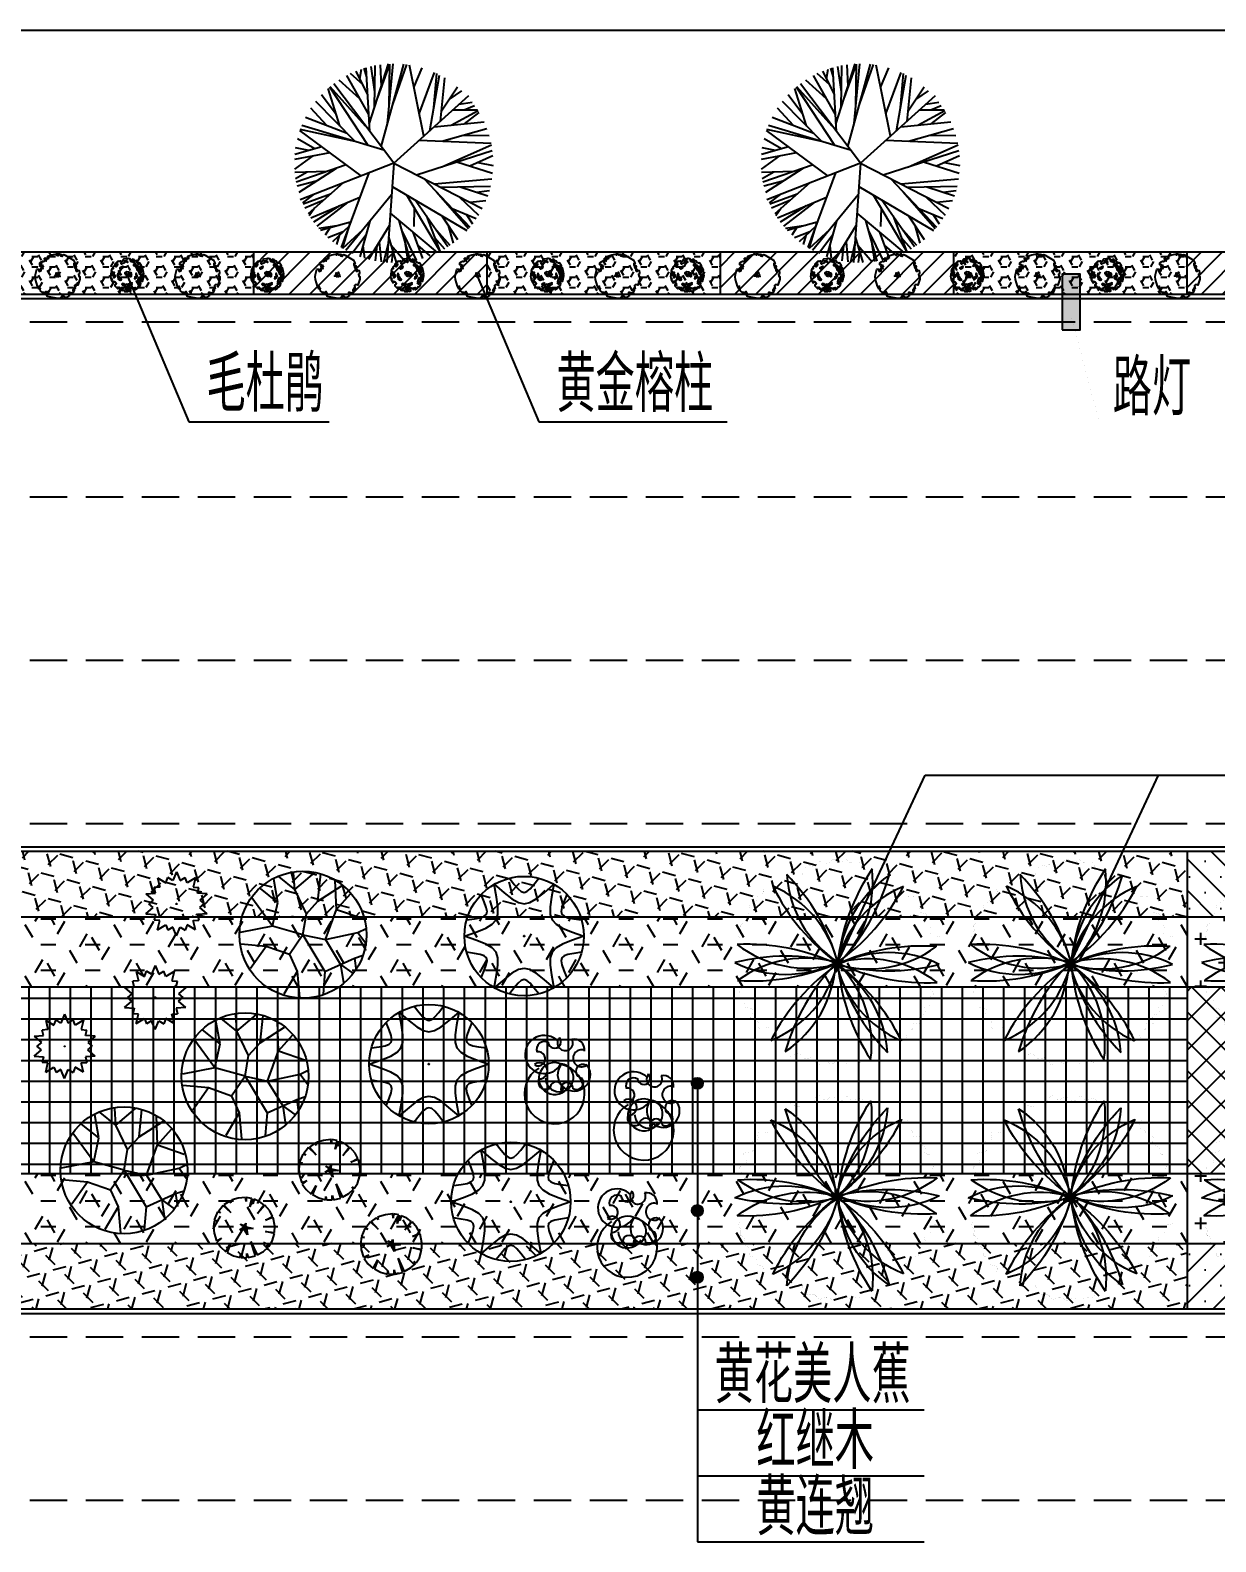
# Model space of a CAD drawing. Extents: x 941299 to 942979, y 2579300 to 2579597.
# Drawn here: x 942693.4 to 942757, y 2579382.2 to 2579463.1 of the extents above; entities that cross this region are included whole.
import ezdxf

# ---------------------------------------------------------------- set-up
doc = ezdxf.new("R2010")
doc.units = 0
doc.linetypes.add('HIDDEN', pattern=[0.375, 0.25, -0.125])
for name, color, linetype in [('A绿-1', 94, 'CONTINUOUS'), ('fz', 7, 'CONTINUOUS'), ('家具小品', 12, 'CONTINUOUS'), ('尺寸标注', 2, 'CONTINUOUS'), ('文字', 7, 'CONTINUOUS'), ('绿化工程', 3, 'CONTINUOUS'), ('路缘石', 37, 'CONTINUOUS')]:
    doc.layers.add(name, color=color, linetype=linetype)
doc.styles.get("Standard").update_dxf_attribs({"font": 'simplex1.shx', "width": 0.7, "bigfont": 'hztxt.shx'})
pattern_1 = [(142.3172852, (94.9497488, -117.595341), (-0.00091693247, -0.001187111977), [])]
pattern_2 = [(0, (0, 0), (0, 1.374815), [0.79375, -1.5875]), (120, (0, 0), (-1.1906247155, -0.6874075), [0.79375, -1.5875]), (60, (0.7937, 0), (-1.1906247155, 0.6874075), [0.79375, -1.5875])]
pattern_3 = [(0, (125, 0), (1.27, 1.27), [0.635, -1.905]), (90, (125.3175, -0.3175), (-1.27, 1.27), [0.635, -1.905])]

# ---------------------------------------------------------------- blocks, each defined once
blk = doc.blocks.new('gyhq')
at = {"layer": '绿化工程'}
for p, q in [((0.004, 0.693), (-0.075, 0.502)), ((0.004, 0.693), (0.083, 0.502)), ((-0.353, 0.361), (-0.475, 0.352)), ((-0.353, 0.361), (-0.475, 0.352)), ((-0.446, 0.233), (-0.475, 0.352)), ((-0.446, 0.233), (-0.475, 0.352)), ((-0.401, 0.561), (-0.225, 0.453)), ((-0.401, 0.561), (-0.353, 0.361)), ((-0.225, 0.453), (-0.179, 0.567)), ((-0.225, 0.453), (-0.179, 0.567)), ((-0.075, 0.502), (-0.179, 0.567)), ((-0.075, 0.502), (-0.179, 0.567)), ((0.083, 0.502), (0.187, 0.567)), ((0.083, 0.502), (0.187, 0.567)), ((0.233, 0.453), (0.187, 0.567)), ((0.233, 0.453), (0.187, 0.567)), ((0.408, 0.561), (0.233, 0.453)), ((0.408, 0.561), (0.36, 0.361)), ((0.36, 0.361), (0.483, 0.352)), ((0.36, 0.361), (0.483, 0.352)), ((0.453, 0.233), (0.483, 0.352)), ((0.453, 0.233), (0.483, 0.352)), ((-0.651, 0.217), (-0.446, 0.233)), ((-0.651, 0.217), (-0.494, 0.083)), ((-0.494, 0.083), (-0.588, 0.004)), ((-0.494, 0.083), (-0.588, 0.004)), ((-0.494, -0.075), (-0.588, 0.004)), ((-0.494, -0.075), (-0.588, 0.004)), ((0.658, 0.217), (0.453, 0.233)), ((0.658, 0.217), (0.502, 0.083)), ((0.502, 0.083), (0.596, 0.004)), ((0.502, 0.083), (0.596, 0.004)), ((0.502, -0.075), (0.596, 0.004)), ((0.502, -0.075), (0.596, 0.004)), ((-0.651, -0.209), (-0.494, -0.075)), ((-0.651, -0.209), (-0.446, -0.225)), ((-0.446, -0.225), (-0.475, -0.344)), ((-0.446, -0.225), (-0.475, -0.344)), ((0.658, -0.209), (0.453, -0.225)), ((0.453, -0.225), (0.483, -0.344)), ((0.453, -0.225), (0.483, -0.344)), ((0.658, -0.209), (0.502, -0.075)), ((-0.353, -0.352), (-0.475, -0.344)), ((-0.353, -0.352), (-0.475, -0.344)), ((-0.401, -0.553), (-0.353, -0.352)), ((-0.401, -0.553), (-0.225, -0.445)), ((-0.225, -0.445), (-0.179, -0.559)), ((-0.225, -0.445), (-0.179, -0.559)), ((-0.075, -0.494), (-0.179, -0.559)), ((-0.075, -0.494), (-0.179, -0.559)), ((0.004, -0.684), (-0.075, -0.494)), ((0.004, -0.684), (0.083, -0.494)), ((0.083, -0.494), (0.187, -0.559)), ((0.083, -0.494), (0.187, -0.559)), ((0.233, -0.445), (0.187, -0.559)), ((0.233, -0.445), (0.187, -0.559)), ((0.408, -0.553), (0.233, -0.445)), ((0.36, -0.352), (0.483, -0.344)), ((0.36, -0.352), (0.483, -0.344)), ((0.408, -0.553), (0.36, -0.352))]:
    blk.add_line(p, q, dxfattribs=at)
blk.add_ellipse((0.004, 0.004), major_axis=(-0.00389, 0.00389), ratio=1, start_param=3.926991, end_param=10.210176, dxfattribs=at)
blk = doc.blocks.new('gfzj')
at = {"layer": '绿化工程'}
for p, q in [((-0.175, 0.967), (-0.2, 1.327)), ((-0.175, 0.967), (0.248, 1.327)), ((0.322, 0.718), (0.385, 1.302)), ((-0.536, 0.694), (-0.909, 0.992)), ((-0.536, 0.694), (-0.623, 1.191)), ((-0.175, 0.967), (-0.511, 1.24)), ((0.322, 0.718), (0.845, 1.054)), ((0.72, 0.544), (0.695, 1.166)), ((-0.648, 0.184), (-1.095, 0.793)), ((-0.648, 0.184), (-0.536, 0.694)), ((0.074, 0.445), (-0.175, 0.967)), ((0.074, 0.445), (0.322, 0.718)), ((0.72, 0.544), (1.019, 0.88)), ((0, 0), (0.074, 0.445)), ((0.484, -0.102), (0.72, 0.544)), ((0.72, 0.544), (1.292, 0.346)), ((-0.648, 0.184), (-1.344, 0.047)), ((0, 0), (-0.648, 0.184)), ((0, 0), (-0.287, -0.425)), ((0, 0), (0.472, -0.785)), ((0, 0), (0.484, -0.102)), ((0.484, -0.102), (1.18, 0.047)), ((1.18, 0.047), (1.354, 0.134)), ((1.18, 0.047), (1.342, -0.176)), ((-0.784, -0.251), (-1.331, -0.201)), ((-0.784, -0.251), (-1.12, -0.723)), ((-0.287, -0.425), (-0.784, -0.251)), ((0.484, -0.102), (0.807, -0.636)), ((-0.287, -0.425), (-0.125, -0.785)), ((0.472, -0.785), (1.106, -0.499)), ((0.807, -0.636), (0.869, -1.034)), ((0.807, -0.636), (1.068, -0.822)), ((1.106, -0.499), (1.292, -0.437)), ((1.106, -0.499), (1.143, -0.773)), ((-0.125, -0.785), (-0.411, -1.27)), ((-0.125, -0.785), (-0.076, -1.344)), ((0.472, -0.785), (0.434, -1.27))]:
    blk.add_line(p, q, dxfattribs=at)
blk.add_ellipse((0, 0), major_axis=(0.962, 0.962), ratio=1, start_param=5.497787, end_param=11.780972, dxfattribs=at)
blk.add_point((0, 0), dxfattribs=at)
blk = doc.blocks.new('大红花')
at = {"layer": 'A绿-1', "color": 0}
for p, q in [((-12, 1118), (-277, 1091)), ((10, 970), (-12, 1118)), ((15, 1118), (10, 970)), ((217, 1082), (15, 1118)), ((-1030, 594), (-1152, 298)), ((-918, 553), (-1030, 594)), ((-824, 827), (-995, 611)), ((-995, 611), (-918, 553)), ((-541, 567), (-824, 827)), ((-609, 975), (-793, 845)), ((-793, 845), (-541, 567)), ((-541, 907), (-609, 975)), ((-492, 1028), (-568, 984)), ((-568, 984), (-541, 907)), ((-277, 1091), (-492, 1028)), ((154, 773), (217, 1082)), ((253, 1064), (154, 773)), ((275, 1064), (217, 876)), ((217, 876), (253, 1064)), ((253, 885), (275, 1064)), ((302, 1055), (253, 885)), ((508, 961), (302, 1055)), ((432, 535), (661, 849)), ((692, 831), (432, 535)), ((661, 849), (508, 961)), ((872, 625), (692, 831)), ((975, 428), (872, 625)), ((-1156, 257), (-1174, 42)), ((-1174, 42), (-1156, -187)), ((-1039, 262), (-1156, 257)), ((-1152, 298), (-1039, 262)), ((-212, -64), (-83, 22)), ((-83, 53), (-188, 145)), ((-188, 145), (-58, 90)), ((-178, 136), (-175, 140)), ((-158, 119), (-149, 128)), ((-138, 101), (-123, 117)), ((-118, 84), (-96, 106)), ((-118, -27), (-4, 86)), ((-99, 66), (-70, 95)), ((-84, -32), (10, 63)), ((-83, 45), (-6, 122)), ((-83, 22), (-83, 53)), ((-61, -46), (31, 46)), ((-58, 90), (-2, 182)), ((-44, -66), (61, 39)), ((-31, 134), (-3, 162)), ((-31, -90), (91, 32)), ((-17, -114), (121, 24)), ((-2, 182), (-8, 93)), ((-8, 93), (20, 49)), ((20, 49), (270, -11)), ((113, -21), (151, 17)), ((153, -19), (181, 10)), ((193, -16), (212, 3)), ((715, 293), (975, 428)), ((993, 392), (715, 293)), ((1056, 69), (993, 392)), ((1051, -164), (1056, 69)), ((-1156, -187), (-1071, -460)), ((-1071, -460), (-882, -370)), ((-882, -370), (-1057, -505)), ((-1057, -505), (-914, -698)), ((-721, -864), (-550, -550)), ((-550, -550), (-676, -886)), ((-101, -21), (-212, -64)), ((-179, -51), (-151, -23)), ((-52, -52), (-101, -21)), ((59, -249), (-52, -52)), ((-4, -138), (39, -95)), ((10, -162), (44, -128)), ((23, -186), (48, -161)), ((81, -24), (37, -73)), ((37, -73), (59, -249)), ((37, -210), (52, -194)), ((50, -234), (56, -228)), ((270, -11), (81, -24)), ((360, -1012), (185, -487)), ((185, -487), (410, -980)), ((233, -14), (242, -5)), ((1042, -196), (719, -119)), ((719, -119), (1051, -164)), ((840, -666), (962, -482)), ((962, -482), (1042, -196)), ((-914, -698), (-721, -864)), ((-676, -886), (-452, -1007)), ((-452, -1007), (-205, -1070)), ((-205, -1070), (-187, -953)), ((-187, -953), (-165, -1074)), ((-165, -1074), (42, -1079)), ((37, -922), (82, -1070)), ((42, -1079), (37, -922)), ((82, -1070), (360, -1012)), ((410, -980), (643, -850)), ((643, -850), (818, -693)), ((818, -693), (764, -608)), ((764, -608), (840, -666))]:
    blk.add_line(p, q, dxfattribs=at)
blk = doc.blocks.new('hrq')
at = {"layer": '绿化工程', "xscale": 0.000588060007430613, "yscale": 0.0005880598910152912, "zscale": 0.0005880599999800324}
blk.add_blockref('大红花', (0.022, -0.009), dxfattribs=at)
blk = doc.blocks.new('白蝉')
at = {"layer": 'A绿-1', "color": 0}
for centre, radius, start, end in [((-572, 511), 264, 57.4158, 201.869), ((-225, 764), 215, 40.4094, 183.1577), ((-573, 334), 651, 330.7676, 43.3209), ((137, 729), 264, 26.4964, 138.654), ((441, 503), 352, 351.2573, 102.7443), ((-780, 187), 238, 99.1423, 241.5208), ((-225, -999), 1024, 76.4927, 121.5083), ((-58, -455), 477, 81.3604, 182.3438), ((438, -353), 557, 20.8766, 142.9481), ((-222, -484), 541, 330.7728, 65.266), ((694, 207), 289, 313.4405, 76.7225), ((-738, -222), 274, 126.8803, 263.2827), ((-521, -593), 260, 157.4659, 297.2923), ((527, -623), 232, 239.9086, 36.7729), ((737, -239), 237, 264.2627, 20.8766), ((-159, -821), 225, 185.5415, 320.0907), ((199, -835), 212, 218.1763, 0.3715)]:
    blk.add_arc(centre, radius, start, end, dxfattribs=at)
blk = doc.blocks.new('dhhq')
at = {"layer": '绿化工程', "xscale": 0.0006300000241026282, "yscale": 0.0006300001405179501, "zscale": 0.00063}
blk.add_blockref('白蝉', (0.003, -0.01), dxfattribs=at)
blk = doc.blocks.new('qf')
at = {"layer": '绿化工程'}
for p, q in [((-1.396, 3.706), (-2.016, 4.93)), ((-1.807, 4.518), (-1.734, 5.036)), ((-1.446, 4.606), (-1.577, 5.088)), ((-1.286, 1.7), (-1.474, 5.119)), ((-1.308, 2.095), (-0.278, 5.319)), ((-1.014, 3.828), (-1.214, 5.187)), ((-1.027, 2.974), (-0.993, 5.233)), ((-0.855, 3.513), (-0.215, 5.311)), ((-0.661, 4.12), (-0.713, 5.279)), ((-0.67, 0.885), (0.539, 5.299)), ((-0.329, 2.13), (-0.034, 5.327)), ((-0.245, 3.042), (-0.215, 5.311)), ((-0.049, 3.152), (0.694, 5.281)), ((1.605, 1.448), (0.84, 5.26)), ((1.083, 4.05), (1.515, 5.107)), ((-1.366, 0.951), (-3.425, 4.08)), ((-1.504, 1.987), (-3.401, 4.099)), ((0, 0), (-3.214, 4.248)), ((-1.813, 3.446), (-2.916, 4.457)), ((-1.336, 2.606), (-2.52, 4.693)), ((-1.642, 4.193), (-2.312, 4.799)), ((1.365, 2.645), (2.19, 4.856)), ((1.928, 1.739), (2.458, 4.725)), ((2.148, 2.977), (2.311, 4.799)), ((2.497, 2.253), (2.737, 4.57)), ((2.554, 2.799), (3.412, 4.09)), ((-2.063, 1.159), (-4.173, 3.31)), ((-3.079, 2.612), (-3.869, 3.661)), ((-2.887, 1.999), (-3.515, 4.002)), ((0, 0), (4.024, 3.63)), ((2.962, 3.414), (3.656, 3.874)), ((3.512, 3.169), (4.204, 3.271)), ((-2.492, 1.597), (-4.728, 2.454)), ((-3.58, 2.014), (-4.439, 2.944)), ((3.07, 2.042), (4.517, 2.823)), ((3.167, 2.857), (4.495, 2.858)), ((3.775, 2.858), (4.331, 3.101)), ((3.791, 2.114), (4.583, 2.715)), ((-1.736, -0.679), (-5.031, 1.75)), ((-2.063, 1.159), (-5.013, 1.8)), ((-0.53, 0.7), (-4.93, 2.017)), ((2.162, 1.951), (4.842, 2.22)), ((2.581, 1.178), (4.988, 1.868)), ((-3.852, 0.882), (-5.306, 0.472)), ((-4.548, 0.685), (-5.264, 0.817)), ((-4.221, 0.778), (-5.162, 1.314)), ((1.363, 1.229), (5.219, 1.066)), ((2.577, -0.185), (5.235, 0.983)), ((3.709, 1.501), (5.114, 1.49)), ((-3.423, 0.565), (-5.323, 0.207)), ((-4.327, 0.395), (-5.317, -0.326)), ((0, 0), (-5.009, -1.958)), ((0, 0), (-0.375, -5.324)), ((0, 0), (4.745, -2.42)), ((1.22, -0.622), (5.282, 0.688)), ((3.377, 0.073), (5.3, -0.53)), ((4.081, -0.147), (5.311, 0.409)), ((4.501, 0.043), (5.325, -0.122)), ((-3.578, -0.445), (-5.304, -0.491)), ((-4.632, -0.473), (-5.261, -0.833)), ((-2.539, -0.086), (-5.229, -1.015)), ((-3.091, -0.277), (-5.092, -1.562)), ((-1.329, -0.52), (-2.821, -4.518)), ((-4.147, -0.955), (-5.181, -1.237)), ((-2.705, -1.057), (-4.588, -2.707)), ((-0.088, -1.245), (3.922, -3.604)), ((1.621, -0.827), (4.08, -3.424)), ((2.174, -1.109), (5.261, -0.834)), ((2.291, -1.534), (4.013, -3.503)), ((2.518, -1.284), (5.183, -1.227)), ((3.565, -1.262), (5.034, -1.742)), ((4.439, -1.547), (5.124, -1.457)), ((-4.305, -1.682), (-4.885, -2.123)), ((-3.386, -1.654), (-4.851, -2.2)), ((-3.752, -1.975), (-4.754, -2.403)), ((-4.253, -2.413), (-4.524, -2.812)), ((-1.818, -1.83), (-4.439, -2.944)), ((-2.904, -2.291), (-4.292, -3.154)), ((-2.475, -2.109), (-4.126, -3.369)), ((-0.119, -1.694), (-2.561, -4.67)), ((0.686, -1.7), (2.453, -4.673)), ((1.104, -2.404), (1.078, -3.396)), ((1.142, -1.969), (2.907, -4.464)), ((3.131, -2.422), (4.425, -2.965)), ((3.514, -1.792), (4.541, -2.784)), ((4.098, -2.09), (4.939, -1.994)), ((-2.314, -3.159), (-3.918, -3.608)), ((-2.739, -4.569), (-2.314, -3.159)), ((-1.274, -3.101), (-1.809, -5.01)), ((-0.188, -2.668), (2.332, -4.789)), ((0.281, -3.063), (0.888, -5.252)), ((1.754, -2.834), (2.47, -4.719)), ((2.582, -2.816), (3.421, -4.083)), ((3.881, -2.737), (4.226, -3.243)), ((-2.922, -3.329), (-4.019, -3.496)), ((-3.388, -3.4), (-3.675, -3.856)), ((-2.706, -3.678), (-3.528, -3.99)), ((-2.403, -3.396), (-3.273, -4.203)), ((-2.922, -3.877), (-3.065, -4.356)), ((-1.661, -3.573), (-2.739, -4.569)), ((-1.486, -3.859), (-2.227, -4.839)), ((-0.236, -3.349), (-1.357, -5.151)), ((-0.277, -3.937), (0.124, -5.325)), ((0.447, -3.661), (1.21, -5.187)), ((1.028, -3.692), (1.535, -5.101)), ((2.188, -3.977), (2.715, -4.583)), ((2.283, -3.582), (3.007, -4.397)), ((2.925, -3.334), (3.176, -4.276)), ((-1.646, -4.429), (-1.567, -5.091)), ((-0.905, -4.424), (-0.992, -5.233)), ((-0.771, -4.209), (-0.67, -5.284)), ((-0.303, -4.304), (-0.539, -5.299)), ((-0.144, -4.397), (0.625, -5.29)), ((-0.045, -4.74), (-0.119, -5.325)), ((0.569, -4.1), (0.763, -5.272)), ((1.282, -4.396), (1.936, -4.963))]:
    blk.add_line(p, q, dxfattribs=at)
blk = doc.blocks.new('hjrz')
at = {"layer": '绿化工程'}
blk.add_lwpolyline([(-1.172, -0.234, -0.109796), (-1.094, 0.316), (-1.01, 0.318), (-0.969, 0.207), (-0.89, 0.237), (-0.871, 0.303), (-0.924, 0.326), (-0.924, 0.296), (-0.87, 0.24), (-0.858, 0.377), (-0.799, 0.388), (-0.767, 0.346), (-0.802, 0.358), (-0.855, 0.434), (-0.855, 0.484), (-0.77, 0.545), (-0.76, 0.446), (-0.818, 0.486), (-0.862, 0.57), (-0.927, 0.555), (-0.94, 0.606), (-0.93, 0.657), (-0.906, 0.704), (-0.787, 0.759), (-0.735, 0.742), (-0.642, 0.791), (-0.634, 0.885), (-0.685, 0.872), (-0.676, 0.796), (-0.635, 0.845), (-0.601, 0.759), (-0.631, 0.762), (-0.69, 0.904), (-0.678, 0.916), (-0.594, 0.936), (-0.581, 0.835), (-0.573, 0.853), (-0.452, 0.918), (-0.449, 0.998), (-0.509, 0.971), (-0.508, 1.017), (-0.299, 1.094), (-0.113, 1.121), (-0.062, 1.085), (-0.017, 1.1), (-0.016, 1.166), (0.035, 1.154), (0.059, 1.121), (0.06, 1.091), (0.098, 1.093), (0.159, 1.13), (0.192, 1.075), (0.18, 1.094), (0.158, 1.122), (0.227, 1.115), (0.254, 1.09), (0.179, 1.033), (0.244, 1.015), (0.282, 1.02), (0.239, 1.097), (0.207, 1.084), (0.256, 1.071), (0.312, 1.097), (0.348, 1.109), (0.421, 1.076), (0.87, 0.802), (0.953, 0.627), (0.93, 0.634), (0.881, 0.63), (0.891, 0.551), (0.919, 0.501), (0.932, 0.472), (0.984, 0.528), (0.946, 0.508), (0.954, 0.474), (0.961, 0.463), (0.984, 0.431), (1.032, 0.45), (1.012, 0.507), (0.981, 0.484), (0.962, 0.529), (0.92, 0.423), (0.952, 0.368), (1.011, 0.369), (0.989, 0.245), (1.006, 0.215), (1.068, 0.214), (1.08, 0.219), (1.07, 0.296), (1.041, 0.279), (1.038, 0.235), (1.09, 0.286), (1.108, 0.266), (1.17, 0.249), (1.191, 0.13), (1.173, 0.034), (1.14, 0.048), (1.151, -0.038), (1.175, -0.078), (1.217, -0.07), (1.217, -0.12), (1.203, -0.203), (1.097, -0.536), (1.063, -0.51), (0.99, -0.5), (0.92, -0.553), (0.92, -0.553), (0.937, -0.636), (0.953, -0.716), (0.968, -0.714), (0.965, -0.694), (0.945, -0.692), (0.885, -0.689), (0.886, -0.75), (0.893, -0.719), (0.906, -0.748), (0.905, -0.819), (0.864, -0.854), (0.852, -0.8), (0.844, -0.771), (0.904, -0.809), (0.848, -0.927), (0.702, -0.971), (0.685, -0.918), (0.596, -0.934), (0.597, -0.975), (0.55, -1.011), (0.649, -1.085), (0.488, -1.197), (0.368, -1.181), (0.351, -1.037), (0.25, -1.115), (0.259, -1.18), (0.287, -1.161), (0.28, -1.147), (0.185, -1.2), (0.186, -1.245), (0.035, -1.254), (-0.53, -1.145), (-0.583, -1.045), (-0.542, -0.974), (-0.556, -0.946), (-0.62, -0.878), (-0.634, -0.885), (-0.623, -0.934), (-0.711, -0.96), (-0.752, -0.915), (-0.753, -0.905), (-0.723, -0.906), (-0.707, -1.026), (-0.744, -0.975), (-0.774, -0.938), (-0.921, -0.82), (-0.96, -0.592), (-0.991, -0.632), (-0.971, -0.675), (-0.901, -0.706), (-0.988, -0.737), (-1.052, -0.594)], format="xyb", close=True, dxfattribs=at)
blk.add_lwpolyline([(0.016, -0.12, 0.341229), (-0.148, -0.048, 0.378084), (-0.066, 0.135, 0.605877), (0.068, 0.166, 0.18944), (0.164, -0.063, 0.643209), (0.016, -0.12, 2.233797)], format="xyb", dxfattribs=at)
for points, const_width in [([(0.003, -0.026, 1), (-0.003, 0.026, 1)], 0.0533), ([(0.003, -0.021, 1), (-0.003, 0.021, 1)], 0.0426)]:
    blk.add_lwpolyline(points, format="xyb", close=True, dxfattribs=dict(at, const_width=const_width))
blk = doc.blocks.new('mdj')
at = {"layer": '绿化工程'}
h = blk.add_hatch(dxfattribs=at)
h.set_pattern_fill('ANSI31', color=256, scale=0.012, angle=97.31729, style=0)
h.set_pattern_definition(pattern_1)
h.paths.add_polyline_path([(-0.038, 0.024), (-0.038, 0.03), (-0.061, 0.055), (-0.116, 0.067), (-0.064, 0.053)])
h = blk.add_hatch(dxfattribs=at)
h.set_pattern_fill('ANSI31', color=256, scale=0.012, angle=97.31729, style=0)
h.set_pattern_definition(pattern_1)
h.paths.add_polyline_path([(0.085, 0.037), (0.088, 0.007), (0.112, 0.02), (0.146, -0.006), (0.16, -0.075), (0.204, -0.069), (0.164, -0.071), (0.15, -0.004), (0.117, 0.029), (0.093, 0.021), (0.086, 0.042), (0.029, 0.081), (0, 0.063), (-0.016, 0.068), (-0.035, 0.062), (0.001, 0.057), (0.025, 0.07)])
h = blk.add_hatch(dxfattribs=at)
h.set_pattern_fill('ANSI31', color=256, scale=0.001429, angle=97.31729, style=0)
h.set_pattern_definition([(142.31728521, (2384.9952265, -2720.125612), (-0.002772629134, -0.0035896005024), [])])
h.paths.add_polyline_path([(-0.009, -0.026), (0.015, -0.025), (0.021, -0.026), (0.025, -0.013), (0.02, 0.021), (-0.001, 0.03), (-0.018, 0.022), (-0.031, 0.003)])
for points in [[(-0.778, 0.083), (-0.849, 0.07), (-0.871, 0.107), (-0.878, 0.06), (-0.86, -0.004), (-0.862, -0.037), (-0.891, -0.044), (-0.875, -0.165), (-0.84, -0.184), (-0.831, -0.226), (-0.865, -0.223), (-0.83, -0.312), (-0.782, -0.355), (-0.761, -0.416), (-0.728, -0.388), (-0.741, -0.337), (-0.72, -0.321), (-0.685, -0.363), (-0.643, -0.351), (-0.577, -0.448), (-0.62, -0.454), (-0.587, -0.476), (-0.643, -0.533), (-0.664, -0.523), (-0.668, -0.566), (-0.501, -0.737), (-0.49, -0.692), (-0.521, -0.653), (-0.506, -0.645), (-0.468, -0.653), (-0.433, -0.649), (-0.405, -0.682), (-0.412, -0.729), (-0.369, -0.756), (-0.351, -0.797), (-0.252, -0.818), (-0.223, -0.787), (-0.231, -0.749), (-0.269, -0.745), (-0.26, -0.688), (-0.195, -0.696), (-0.203, -0.669), (-0.156, -0.659), (-0.108, -0.689), (-0.057, -0.71), (0.018, -0.737), (0.02, -0.78), (-0.045, -0.777), (-0.091, -0.73), (-0.106, -0.801), (-0.168, -0.817), (-0.144, -0.874), (0.023, -0.868), (0.029, -0.823), (0.087, -0.832), (0.111, -0.865), (0.188, -0.843), (0.171, -0.773), (0.103, -0.774), (0.106, -0.733), (0.174, -0.729), (0.159, -0.706), (0.207, -0.68), (0.219, -0.711), (0.306, -0.7), (0.309, -0.751), (0.311, -0.771), (0.357, -0.753), (0.354, -0.729), (0.38, -0.71), (0.359, -0.677), (0.425, -0.66), (0.448, -0.778), (0.548, -0.713), (0.545, -0.653), (0.591, -0.607), (0.619, -0.643), (0.69, -0.57), (0.726, -0.445), (0.67, -0.412), (0.611, -0.424), (0.61, -0.476), (0.589, -0.467), (0.546, -0.448), (0.594, -0.35), (0.558, -0.35), (0.626, -0.129), (0.65, -0.194), (0.681, -0.186), (0.691, -0.137), (0.701, -0.187), (0.716, -0.178), (0.739, -0.042), (0.71, -0.005), (0.731, 0.054), (0.773, 0.039), (0.775, -0.005), (0.764, -0.143), (0.787, -0.168), (0.733, -0.243), (0.674, -0.311), (0.698, -0.348), (0.792, -0.299), (0.812, -0.329), (0.854, -0.215), (0.831, -0.198), (0.84, -0.137), (0.876, -0.14), (0.897, -0.021), (0.855, -0.007), (0.861, 0.099), (0.894, 0.063), (0.874, 0.188), (0.841, 0.164), (0.815, 0.245), (0.851, 0.246), (0.819, 0.398), (0.78, 0.389), (0.773, 0.348), (0.762, 0.343), (0.769, 0.255), (0.747, 0.268), (0.75, 0.245), (0.716, 0.232), (0.733, 0.134), (0.693, 0.129), (0.701, 0.07), (0.65, 0.063), (0.642, 0.187), (0.599, 0.173), (0.576, 0.291), (0.53, 0.273), (0.508, 0.382), (0.47, 0.397), (0.487, 0.427), (0.396, 0.508), (0.352, 0.507), (0.348, 0.57), (0.407, 0.546), (0.417, 0.567), (0.388, 0.599), (0.391, 0.644), (0.425, 0.628), (0.489, 0.532), (0.524, 0.545), (0.534, 0.494), (0.578, 0.463), (0.563, 0.421), (0.641, 0.287), (0.695, 0.306), (0.693, 0.41), (0.637, 0.475), (0.672, 0.483), (0.698, 0.435), (0.73, 0.439), (0.726, 0.494), (0.758, 0.498), (0.648, 0.669), (0.602, 0.651), (0.476, 0.695), (0.518, 0.712), (0.502, 0.746), (0.466, 0.746), (0.447, 0.767), (0.368, 0.817), (0.29, 0.868), (0.264, 0.82), (0.279, 0.762), (0.319, 0.763), (0.322, 0.739), (0.352, 0.723), (0.357, 0.684), (0.337, 0.685), (0.268, 0.728), (0.202, 0.712), (0.158, 0.77), (0.205, 0.776), (0.212, 0.821), (0.136, 0.848), (0.149, 0.874), (0.065, 0.899), (0.009, 0.9), (-0.002, 0.858), (-0.029, 0.855), (-0.06, 0.879), (-0.198, 0.861), (-0.233, 0.817), (-0.225, 0.785), (-0.159, 0.77), (-0.127, 0.774), (-0.078, 0.768), (0.001, 0.774), (0.009, 0.683), (-0.06, 0.718), (-0.105, 0.725), (-0.144, 0.72), (-0.148, 0.659), (-0.301, 0.6), (-0.336, 0.631), (-0.304, 0.66), (-0.318, 0.694), (-0.267, 0.726), (-0.281, 0.76), (-0.358, 0.729), (-0.368, 0.769), (-0.424, 0.726), (-0.443, 0.759), (-0.526, 0.733), (-0.534, 0.676), (-0.557, 0.699), (-0.67, 0.593), (-0.647, 0.535), (-0.604, 0.592), (-0.513, 0.598), (-0.572, 0.54), (-0.529, 0.52), (-0.586, 0.452), (-0.613, 0.509), (-0.659, 0.468), (-0.681, 0.521), (-0.78, 0.427), (-0.758, 0.339), (-0.788, 0.335), (-0.825, 0.345), (-0.859, 0.214), (-0.81, 0.19), (-0.814, 0.144), (-0.771, 0.16), (-0.706, 0.168), (-0.723, 0.06), (-0.692, 0.059), (-0.674, -0.005), (-0.666, -0.105), (-0.722, -0.138), (-0.734, -0.007), (-0.763, -0.016), (-0.786, 0.082)], [(-0.395, -0.283), (-0.354, -0.252), (-0.321, -0.268), (-0.315, -0.237), (-0.348, -0.216), (-0.41, -0.092), (-0.43, -0.095), (-0.453, -0.068), (-0.447, -0.041), (-0.447, -0.001), (-0.452, 0.044), (-0.468, 0.047), (-0.483, 0.086), (-0.498, 0.084), (-0.519, 0.01), (-0.549, 0.011), (-0.546, -0.054), (-0.497, -0.078), (-0.5, -0.099), (-0.48, -0.218), (-0.425, -0.211), (-0.425, -0.251)], [(-0.385, 0.346), (-0.373, 0.409), (-0.245, 0.476), (-0.248, 0.425), (-0.245, 0.395), (-0.266, 0.367), (-0.303, 0.341), (-0.33, 0.348), (-0.353, 0.33), (-0.369, 0.338)], [(0.015, -0.025), (-0.009, -0.026), (-0.031, 0.003), (-0.018, 0.022), (-0.001, 0.03), (0.02, 0.021), (0.025, -0.013), (0.021, -0.026)], [(0.392, -0.187), (0.428, -0.197), (0.441, -0.14), (0.479, -0.161), (0.504, -0.081), (0.496, -0.052), (0.529, -0.073), (0.531, -0.012), (0.5, -0.006), (0.504, 0.081), (0.469, 0.117), (0.453, 0.079), (0.475, -0.009), (0.465, -0.091), (0.441, -0.1), (0.41, -0.093)]]:
    blk.add_lwpolyline(points, close=True, dxfattribs=at)
for points in [[(-0.038, 0.024), (-0.064, 0.053), (-0.116, 0.067), (-0.12, 0.137), (-0.095, 0.135), (-0.04, 0.137), (-0.047, 0.192), (0.076, 0.183), (0.087, 0.138), (0.129, 0.124), (0.18, 0.125), (0.22, 0.044), (0.201, 0.037), (0.204, -0.069), (0.16, -0.075), (0.146, -0.006), (0.112, 0.02), (0.088, 0.007), (0.072, -0.061), (0.026, -0.062), (-0.03, -0.059), (-0.057, -0.002), (-0.039, 0.016), (-0.035, 0.062), (0.001, 0.057), (0.025, 0.07), (0.085, 0.037), (0.088, 0.007)], [(-0.038, 0.03), (-0.061, 0.055), (-0.116, 0.067)], [(0.012, -0.06), (0.055, -0.02), (0.049, 0.028), (0.014, 0.041), (-0.035, 0.035), (-0.038, 0.03)], [(-0.035, 0.062), (-0.016, 0.068), (0, 0.063), (0.029, 0.081), (0.086, 0.042), (0.093, 0.021), (0.117, 0.029), (0.15, -0.004), (0.164, -0.071), (0.204, -0.069)], [(0.057, -0.65), (0.13, -0.631), (0.132, -0.565), (0.053, -0.58), (0.051, -0.529), (0.155, -0.511), (0.198, -0.531), (0.261, -0.472), (0.243, -0.449), (0.259, -0.412), (0.229, -0.42), (0.118, -0.46), (0.011, -0.489), (-0.062, -0.478), (-0.069, -0.54), (-0.119, -0.506), (-0.161, -0.455), (-0.2, -0.465), (-0.259, -0.438), (-0.299, -0.478), (-0.24, -0.511), (-0.248, -0.527), (-0.12, -0.572), (-0.098, -0.63), (-0.042, -0.628), (-0.041, -0.642), (0.001, -0.652), (-0.026, -0.717)]]:
    blk.add_lwpolyline(points, dxfattribs=at)
blk = doc.blocks.new('xygr')
at = {"layer": '绿化工程', "color": 3, "const_width": 0.00216}
for points in [[(-1.876, 4.73), (-1.801, 4.963), (-1.726, 5.118), (-1.652, 5.209), (-1.578, 5.251), (-1.506, 5.257), (-1.438, 5.243), (-1.373, 5.223), (-1.312, 5.212), (-1.257, 5.219), (-1.206, 5.245), (-1.159, 5.283), (-1.114, 5.328), (-1.071, 5.375), (-1.029, 5.42), (-0.986, 5.456), (-0.942, 5.48), (-0.897, 5.486), (-0.849, 5.478), (-0.8, 5.461), (-0.75, 5.437), (-0.7, 5.413), (-0.649, 5.392), (-0.598, 5.378), (-0.547, 5.376), (-0.497, 5.388), (-0.448, 5.412), (-0.399, 5.444), (-0.352, 5.48), (-0.304, 5.515), (-0.258, 5.546), (-0.213, 5.568), (-0.168, 5.577), (-0.124, 5.57), (-0.08, 5.551), (-0.038, 5.523), (0.004, 5.491), (0.045, 5.459), (0.086, 5.43), (0.126, 5.41), (0.165, 5.402), (0.203, 5.409), (0.241, 5.428), (0.278, 5.455), (0.315, 5.487), (0.351, 5.518), (0.388, 5.544), (0.424, 5.562), (0.461, 5.568), (0.498, 5.557), (0.536, 5.535), (0.577, 5.504), (0.62, 5.47), (0.669, 5.437), (0.722, 5.409), (0.782, 5.39), (0.85, 5.387), (0.925, 5.399), (1.004, 5.417), (1.084, 5.428), (1.16, 5.419), (1.228, 5.378), (1.284, 5.291), (1.324, 5.146), (1.343, 4.931)], [(-5.111, 1.249), (-5.212, 1.347), (-5.27, 1.431), (-5.293, 1.502), (-5.289, 1.563), (-5.266, 1.615), (-5.233, 1.661), (-5.199, 1.703), (-5.171, 1.742), (-5.156, 1.782), (-5.152, 1.821), (-5.157, 1.859), (-5.167, 1.896), (-5.178, 1.932), (-5.188, 1.966), (-5.192, 1.999), (-5.187, 2.029), (-5.171, 2.057), (-5.147, 2.082), (-5.116, 2.107), (-5.082, 2.132), (-5.048, 2.157), (-5.016, 2.183), (-4.99, 2.211), (-4.973, 2.242), (-4.966, 2.277), (-4.967, 2.314), (-4.974, 2.352), (-4.983, 2.392), (-4.992, 2.432), (-4.996, 2.47), (-4.992, 2.507), (-4.979, 2.542), (-4.953, 2.573), (-4.917, 2.601), (-4.874, 2.628), (-4.828, 2.655), (-4.781, 2.683), (-4.739, 2.714), (-4.702, 2.747), (-4.676, 2.785), (-4.663, 2.828), (-4.659, 2.874), (-4.662, 2.923), (-4.668, 2.973), (-4.674, 3.022), (-4.676, 3.068), (-4.671, 3.109), (-4.656, 3.145), (-4.628, 3.175), (-4.589, 3.198), (-4.543, 3.218), (-4.495, 3.236), (-4.446, 3.254), (-4.4, 3.274), (-4.362, 3.297), (-4.333, 3.326), (-4.318, 3.362), (-4.312, 3.404), (-4.312, 3.448), (-4.312, 3.493), (-4.31, 3.536), (-4.3, 3.577), (-4.279, 3.611), (-4.241, 3.637), (-4.186, 3.655), (-4.12, 3.67), (-4.051, 3.689), (-3.989, 3.72), (-3.943, 3.771), (-3.921, 3.848), (-3.933, 3.958), (-3.987, 4.11)], [(3.518, 3.538), (3.786, 3.602), (3.971, 3.621), (4.088, 3.606), (4.151, 3.563), (4.176, 3.502), (4.177, 3.432), (4.169, 3.359), (4.167, 3.294), (4.182, 3.242), (4.214, 3.203), (4.256, 3.173), (4.304, 3.15), (4.354, 3.13), (4.399, 3.112), (4.436, 3.091), (4.46, 3.065), (4.467, 3.033), (4.46, 2.994), (4.444, 2.951), (4.425, 2.907), (4.407, 2.864), (4.395, 2.823), (4.394, 2.786), (4.409, 2.757), (4.443, 2.735), (4.493, 2.72), (4.553, 2.709), (4.617, 2.699), (4.68, 2.688), (4.737, 2.673), (4.782, 2.652), (4.809, 2.622), (4.815, 2.582), (4.805, 2.533), (4.783, 2.478), (4.755, 2.419), (4.727, 2.359), (4.704, 2.301), (4.694, 2.248), (4.7, 2.201), (4.727, 2.162), (4.771, 2.13), (4.825, 2.103), (4.883, 2.077), (4.938, 2.049), (4.985, 2.019), (5.018, 1.981), (5.028, 1.935), (5.016, 1.879), (4.992, 1.814), (4.973, 1.745), (4.976, 1.674), (5.017, 1.604), (5.112, 1.539), (5.277, 1.482), (5.529, 1.436)], [(-5.766, -1.279), (-5.447, -1.225), (-5.243, -1.21), (-5.132, -1.226), (-5.093, -1.266), (-5.103, -1.324), (-5.141, -1.391), (-5.185, -1.461), (-5.213, -1.527), (-5.208, -1.582), (-5.173, -1.628), (-5.118, -1.667), (-5.051, -1.702), (-4.98, -1.735), (-4.914, -1.769), (-4.861, -1.806), (-4.831, -1.849), (-4.828, -1.9), (-4.848, -1.956), (-4.883, -2.016), (-4.925, -2.077), (-4.966, -2.138), (-4.999, -2.195), (-5.015, -2.246), (-5.007, -2.29), (-4.97, -2.324), (-4.909, -2.351), (-4.831, -2.373), (-4.746, -2.391), (-4.661, -2.41), (-4.583, -2.43), (-4.522, -2.456), (-4.484, -2.489), (-4.477, -2.53), (-4.493, -2.579), (-4.525, -2.632), (-4.567, -2.688), (-4.608, -2.744), (-4.643, -2.798), (-4.663, -2.847), (-4.66, -2.888), (-4.629, -2.921), (-4.576, -2.947), (-4.508, -2.97), (-4.433, -2.992), (-4.359, -3.017), (-4.294, -3.048), (-4.246, -3.087), (-4.223, -3.139), (-4.229, -3.205), (-4.248, -3.277), (-4.261, -3.349), (-4.249, -3.412), (-4.194, -3.458), (-4.075, -3.479), (-3.873, -3.467), (-3.57, -3.415)], [(3.81, -4.14), (3.735, -3.938), (3.706, -3.794), (3.714, -3.697), (3.75, -3.637), (3.804, -3.603), (3.866, -3.586), (3.928, -3.575), (3.98, -3.56), (4.015, -3.532), (4.035, -3.495), (4.044, -3.449), (4.046, -3.401), (4.046, -3.352), (4.048, -3.307), (4.056, -3.269), (4.075, -3.241), (4.107, -3.227), (4.15, -3.223), (4.201, -3.226), (4.254, -3.232), (4.307, -3.238), (4.356, -3.24), (4.397, -3.233), (4.426, -3.215), (4.44, -3.184), (4.443, -3.14), (4.438, -3.087), (4.429, -3.03), (4.419, -2.97), (4.414, -2.912), (4.417, -2.859), (4.432, -2.813), (4.461, -2.778), (4.501, -2.752), (4.55, -2.733), (4.601, -2.718), (4.652, -2.705), (4.698, -2.691), (4.735, -2.675), (4.759, -2.653), (4.767, -2.625), (4.762, -2.59), (4.748, -2.552), (4.73, -2.512), (4.713, -2.471), (4.7, -2.432), (4.697, -2.395), (4.706, -2.363), (4.732, -2.338), (4.771, -2.317), (4.818, -2.299), (4.869, -2.282), (4.919, -2.265), (4.962, -2.245), (4.995, -2.222), (5.013, -2.192), (5.012, -2.156), (4.997, -2.114), (4.973, -2.068), (4.947, -2.02), (4.925, -1.971), (4.912, -1.924), (4.914, -1.88), (4.938, -1.841), (4.985, -1.807), (5.045, -1.774), (5.103, -1.735), (5.143, -1.684), (5.152, -1.617), (5.115, -1.525), (5.016, -1.404), (4.841, -1.246)], [(-2.574, -5.069), (-2.373, -4.926), (-2.212, -4.852), (-2.085, -4.834), (-1.985, -4.858), (-1.908, -4.91), (-1.845, -4.975), (-1.792, -5.04), (-1.742, -5.091), (-1.69, -5.118), (-1.636, -5.123), (-1.58, -5.112), (-1.524, -5.094), (-1.469, -5.073), (-1.415, -5.056), (-1.364, -5.05), (-1.316, -5.061), (-1.272, -5.094), (-1.231, -5.144), (-1.193, -5.205), (-1.157, -5.27), (-1.121, -5.334), (-1.086, -5.39), (-1.05, -5.432), (-1.013, -5.452), (-0.973, -5.448), (-0.931, -5.423), (-0.888, -5.384), (-0.843, -5.336), (-0.797, -5.287), (-0.749, -5.242), (-0.701, -5.207), (-0.653, -5.189), (-0.605, -5.193), (-0.556, -5.214), (-0.507, -5.247), (-0.458, -5.286), (-0.409, -5.325), (-0.359, -5.358), (-0.309, -5.381), (-0.259, -5.386), (-0.209, -5.37), (-0.158, -5.338), (-0.107, -5.295), (-0.056, -5.246), (-0.004, -5.197), (0.048, -5.155), (0.1, -5.125), (0.152, -5.113), (0.204, -5.123), (0.256, -5.151), (0.307, -5.19), (0.357, -5.236), (0.405, -5.283), (0.451, -5.324), (0.494, -5.354), (0.535, -5.366), (0.572, -5.359), (0.608, -5.334), (0.644, -5.299), (0.683, -5.259), (0.726, -5.221), (0.776, -5.19), (0.834, -5.173), (0.903, -5.176), (0.984, -5.201), (1.071, -5.238), (1.158, -5.272), (1.24, -5.29), (1.31, -5.276), (1.362, -5.218), (1.389, -5.1), (1.387, -4.909)]]:
    blk.add_lwpolyline(points, dxfattribs=at)
at = {"layer": '绿化工程', "color": 3}
for centre, radius, start, end in [((11.164, -1.2), 11.2, 145.94721, 174.07074), ((-4.157, 4.361), 6.072, 313.51257, 6.34871), ((6.623, 9.064), 11.2, 205.94721, 234.07074), ((-5.853, -1.424), 6.072, 13.51257, 66.34871), ((-10.718, -3.047), 11.2, 16.08793, 44.21146), ((3.37, 5.15), 6.072, 183.65329, 236.48943), ((-6.41, 9.227), 11.2, 304.78545, 332.90898), ((5.87, -1.489), 6.072, 112.35081, 165.18695), ((-7.995, 7.762), 11.2, 316.08793, 344.21146), ((6.147, -0.34), 6.072, 123.65329, 176.48943), ((-4.78, -10.17), 11.2, 64.78545, 92.90898), ((-1.64, 5.824), 6.072, 232.35081, 285.18695), ((4.545, -10.265), 11.2, 85.94721, 114.07074), ((1.7, 5.784), 6.072, 253.51257, 306.34871), ((-2.719, -10.81), 11.2, 76.08793, 104.21146), ((-2.773, 5.489), 6.072, 243.65329, 296.48943), ((-4.537, 10.263), 11.2, 265.94721, 294.07074), ((-1.692, -5.785), 6.072, 73.51257, 126.34871), ((8.004, -7.763), 11.2, 136.08793, 164.21146), ((-6.614, -9.065), 11.2, 25.94721, 54.07074), ((5.862, 1.423), 6.072, 193.51257, 246.34871), ((4.789, 10.168), 11.2, 244.78545, 272.90898), ((11.203, 0.94), 11.2, 184.78545, 212.90898), ((1.648, -5.825), 6.072, 52.35081, 105.18695), ((2.782, -5.49), 6.072, 63.65329, 116.48943), ((6.418, -9.229), 11.2, 124.78545, 152.90898), ((-5.862, 1.488), 6.072, 292.35081, 345.18695), ((-6.139, 0.339), 6.072, 303.65329, 356.48943), ((10.726, 3.046), 11.2, 196.08793, 224.21146), ((-3.361, -5.151), 6.072, 3.65329, 56.48943), ((2.727, 10.808), 11.2, 256.08793, 284.21146), ((-4.218, -4.336), 6.072, 352.35081, 45.18695)]:
    blk.add_arc(centre, radius, start, end, dxfattribs=at)
blk = doc.blocks.new('hhflm2')
at = {"layer": '绿化工程'}
for points in [[(-1.28, 0), (-1.016, 0.093), (-0.82, 0.173), (-0.684, 0.253), (-0.6, 0.346), (-0.561, 0.465), (-0.56, 0.624), (-0.589, 0.834), (-0.64, 1.109)], [(-0.64, 1.109), (-0.427, 0.927), (-0.26, 0.797), (-0.122, 0.719), (0, 0.693), (0.122, 0.719), (0.26, 0.797), (0.427, 0.927), (0.64, 1.109)], [(-0.315, 1.241), (-0.21, 1.106), (-0.128, 1.01), (-0.06, 0.953), (0, 0.934), (0.06, 0.953), (0.128, 1.01), (0.21, 1.106), (0.315, 1.241)], [(0.64, 1.109), (0.589, 0.834), (0.56, 0.624), (0.561, 0.465), (0.6, 0.346), (0.684, 0.253), (0.82, 0.173), (1.016, 0.093), (1.28, 0)], [(-1.232, 0.347), (-1.063, 0.371), (-0.939, 0.394), (-0.855, 0.424), (-0.809, 0.467), (-0.795, 0.529), (-0.811, 0.616), (-0.853, 0.735), (-0.917, 0.893)], [(0.917, 0.893), (0.853, 0.735), (0.811, 0.616), (0.795, 0.529), (0.809, 0.467), (0.855, 0.424), (0.939, 0.394), (1.063, 0.371), (1.232, 0.347)], [(-0.64, -1.109), (-0.589, -0.834), (-0.56, -0.624), (-0.561, -0.465), (-0.6, -0.346), (-0.684, -0.253), (-0.82, -0.173), (-1.016, -0.093), (-1.28, 0)], [(1.28, 0), (1.016, -0.093), (0.82, -0.173), (0.684, -0.253), (0.6, -0.346), (0.561, -0.465), (0.56, -0.624), (0.589, -0.834), (0.64, -1.109)], [(-0.917, -0.893), (-0.853, -0.735), (-0.811, -0.616), (-0.795, -0.529), (-0.809, -0.467), (-0.855, -0.424), (-0.939, -0.394), (-1.063, -0.371), (-1.232, -0.347)], [(1.232, -0.347), (1.063, -0.371), (0.939, -0.394), (0.855, -0.424), (0.809, -0.467), (0.795, -0.529), (0.811, -0.616), (0.853, -0.735), (0.917, -0.893)], [(0.64, -1.109), (0.427, -0.927), (0.26, -0.797), (0.122, -0.719), (0, -0.693), (-0.122, -0.719), (-0.26, -0.797), (-0.427, -0.927), (-0.64, -1.109)], [(0.315, -1.241), (0.21, -1.106), (0.128, -1.01), (0.06, -0.953), (0, -0.934), (-0.06, -0.953), (-0.128, -1.01), (-0.21, -1.106), (-0.315, -1.241)]]:
    blk.add_lwpolyline(points, dxfattribs=at)
for major_axis, start_param, end_param in [((-0.905, 0.905), 3.926991, 10.210176), ((0.00724, 0.00724), 5.497787, 11.780972)]:
    blk.add_ellipse((0, 0), major_axis=major_axis, ratio=1, start_param=start_param, end_param=end_param, dxfattribs=at)

msp = doc.modelspace()

# ---------------------------------------------------------------- hatches: boundary and pattern name
at = {"layer": 'fz'}
msp.add_hatch(color=1, dxfattribs=at).paths.add_polyline_path([(942748.72133, 2579447.07175), (942749.69658, 2579447.07175), (942749.69658, 2579450.06451), (942748.72133, 2579450.06451)])
h = msp.add_hatch(color=1, dxfattribs=at)
edge = h.paths.add_edge_path()
edge.add_arc((942729.18437, 2579406.71077), 0.3, 0, 360)
h = msp.add_hatch(color=1, dxfattribs=at)
edge = h.paths.add_edge_path()
edge.add_arc((942729.18437, 2579399.89731), 0.3, 0, 360)
h = msp.add_hatch(color=1, dxfattribs=at)
edge = h.paths.add_edge_path()
edge.add_arc((942729.18437, 2579396.32514), 0.3, 0, 360)
at = {"layer": '绿化工程'}
h = msp.add_hatch(dxfattribs=at)
h.set_pattern_fill('HEX', color=9, scale=0.1, style=0)
h.set_pattern_definition([(0, (50, 0), (0, 0.549926), [0.3175, -0.635]), (120, (50, 0), (-0.4762498862, -0.274963), [0.3175, -0.635]), (60, (50.3175, 0), (-0.4762498862, 0.274963), [0.3175, -0.635])])
h.paths.add_polyline_path([(942692.9167, 2579448.99637), (942692.9167, 2579451.25637), (942705.4167, 2579451.25637), (942705.4167, 2579448.99637)])
h = msp.add_hatch(dxfattribs=at)
h.set_pattern_fill('ANSI31', color=9, scale=0.25, style=0)
h.set_pattern_definition([(45, (75, 0), (-0.56126600757, 0.56126600757), [])])
h.paths.add_polyline_path([(942705.4167, 2579448.99637), (942705.4167, 2579451.25637), (942717.9167, 2579451.25637), (942717.9167, 2579448.99637)])
h = msp.add_hatch(dxfattribs=at)
h.set_pattern_fill('HEX', color=9, scale=0.1, style=0)
h.set_pattern_definition([(0, (75, 0), (0, 0.549926), [0.3175, -0.635]), (120, (75, 0), (-0.4762498862, -0.274963), [0.3175, -0.635]), (60, (75.3175, 0), (-0.4762498862, 0.274963), [0.3175, -0.635])])
h.paths.add_polyline_path([(942717.9167, 2579448.99637), (942717.9167, 2579451.25637), (942730.4167, 2579451.25637), (942730.4167, 2579448.99637)])
h = msp.add_hatch(dxfattribs=at)
h.set_pattern_fill('ANSI31', color=9, scale=0.25, style=0)
h.set_pattern_definition([(45, (100, 0), (-0.56126600757, 0.56126600757), [])])
h.paths.add_polyline_path([(942730.4167, 2579448.99637), (942730.4167, 2579451.25637), (942742.9167, 2579451.25637), (942742.9167, 2579448.99637)])
h = msp.add_hatch(dxfattribs=at)
h.set_pattern_fill('HEX', color=9, scale=0.1, style=0)
h.set_pattern_definition([(0, (100, 0), (0, 0.549926), [0.3175, -0.635]), (120, (100, 0), (-0.4762498862, -0.274963), [0.3175, -0.635]), (60, (100.3175, 0), (-0.4762498862, 0.274963), [0.3175, -0.635])])
h.paths.add_polyline_path([(942742.9167, 2579448.99637), (942742.9167, 2579451.25637), (942755.4167, 2579451.25637), (942755.4167, 2579448.99637)])
h = msp.add_hatch(dxfattribs=at)
h.set_pattern_fill('ANSI31', color=9, scale=0.25, style=0)
h.set_pattern_definition([(45, (125, 0), (-0.56126600757, 0.56126600757), [])])
h.paths.add_polyline_path([(942755.4167, 2579448.99637), (942755.4167, 2579451.25637), (942767.9167, 2579451.25637), (942767.9167, 2579448.99637)])
h = msp.add_hatch(dxfattribs=at)
h.set_pattern_fill('TRIANG', color=9, scale=0.15, angle=165, style=0)
h.set_pattern_definition([(225, (0, 0), (0.36978750163, -1.38006631525), [0.714375, -0.714375]), (285, (0, 0), (1.3800662387, -0.3697877872), [0.714375, -0.714375]), (165, (0.1849, -0.69), (-1.0102787371, -1.01027852804), [0.714375, -0.714375])])
h.paths.add_polyline_path([(942692.9167, 2579419.14137), (942692.9167, 2579415.63137), (942755.4167, 2579415.63137), (942755.4167, 2579419.14137)])
h = msp.add_hatch(dxfattribs=at)
h.set_pattern_fill('SACNCR', color=9, scale=0.5, angle=90, style=0)
h.set_pattern_definition([(135, (125, 0), (-0.84189901135, -0.84189901135), []), (135, (125, 0.8419), (-0.84189901135, -0.84189901135), [0, -1.190625])])
h.paths.add_polyline_path([(942755.4167, 2579419.14137), (942755.4167, 2579415.63137), (942817.9167, 2579415.63137), (942817.9167, 2579419.14137)])
h = msp.add_hatch(dxfattribs=at)
h.set_pattern_fill('HEX', color=9, scale=0.25, style=0)
h.set_pattern_definition(pattern_2)
h.paths.add_polyline_path([(942692.9167, 2579415.63137), (942692.9167, 2579411.88137), (942755.4167, 2579411.88137), (942755.4167, 2579415.63137)])
h = msp.add_hatch(dxfattribs=at)
h.set_pattern_fill('CROSS', color=9, scale=0.2, style=0)
h.set_pattern_definition(pattern_3)
h.paths.add_polyline_path([(942755.4167, 2579415.63137), (942755.4167, 2579411.88137), (942817.9167, 2579411.88137), (942817.9167, 2579415.63137)])
h = msp.add_hatch(dxfattribs=at)
h.set_pattern_fill('ANSI37', color=9, scale=0.35, angle=45, style=0)
h.paths.add_polyline_path([(942692.9167, 2579411.88137), (942692.9167, 2579401.88137), (942755.4167, 2579401.88137), (942755.4167, 2579411.88137)])
h = msp.add_hatch(dxfattribs=at)
h.set_pattern_fill('ANSI37', color=9, scale=0.35, style=0)
h.set_pattern_definition([(45, (125, 0), (-0.7857724106, 0.7857724106), []), (135, (125, 0), (-0.7857724106, -0.7857724106), [])])
h.paths.add_polyline_path([(942755.4167, 2579411.88137), (942755.4167, 2579401.88137), (942817.9167, 2579401.88137), (942817.9167, 2579411.88137)])
h = msp.add_hatch(dxfattribs=at)
h.set_pattern_fill('HEX', color=9, scale=0.25, style=0)
h.set_pattern_definition(pattern_2)
h.paths.add_polyline_path([(942692.9167, 2579398.13137), (942692.9167, 2579401.88137), (942755.4167, 2579401.88137), (942755.4167, 2579398.13137)])
h = msp.add_hatch(dxfattribs=at)
h.set_pattern_fill('CROSS', color=9, scale=0.2, style=0)
h.set_pattern_definition(pattern_3)
h.paths.add_polyline_path([(942755.4167, 2579398.13137), (942755.4167, 2579401.88137), (942817.9167, 2579401.88137), (942817.9167, 2579398.13137)])
h = msp.add_hatch(dxfattribs=at)
h.set_pattern_fill('TRIANG', color=9, scale=0.15, angle=75, style=0)
h.set_pattern_definition([(135, (0, 0), (-1.38006631525, -0.36978750163), [0.714375, -0.714375]), (195, (0, 0), (-0.3697877872, -1.3800662387), [0.714375, -0.714375]), (75, (-0.69, -0.1849), (-1.01027852804, 1.0102787371), [0.714375, -0.714375])])
h.paths.add_polyline_path([(942692.9167, 2579394.62137), (942692.9167, 2579398.13137), (942755.4167, 2579398.13137), (942755.4167, 2579394.62137)])
h = msp.add_hatch(dxfattribs=at)
h.set_pattern_fill('SACNCR', color=9, scale=0.5, style=0)
h.set_pattern_definition([(45, (125, 0), (-0.84189901135, 0.84189901135), []), (45, (125.8419, 0), (-0.84189901135, 0.84189901135), [0, -1.190625])])
h.paths.add_polyline_path([(942755.4167, 2579394.62137), (942755.4167, 2579398.13137), (942817.9167, 2579398.13137), (942817.9167, 2579394.62137)])

# ---------------------------------------------------------------- linework, layer by layer
at = {"layer": 'fz', "color": 2}
for p, q in [((942630.4167, 2579463.13137), (942930.4167, 2579463.13137)), ((942630.4167, 2579451.25637), (942930.4167, 2579451.25637)), ((942630.4167, 2579448.75637), (942930.4167, 2579448.75637)), ((942630.4167, 2579419.38137), (942930.4167, 2579419.38137)), ((942630.4167, 2579394.38137), (942930.4167, 2579394.38137))]:
    msp.add_line(p, q, dxfattribs=at)
at = {"layer": 'fz', "color": 4}
for p, q in [((942630.4167, 2579451.25637), (942930.4167, 2579451.25637)), ((942630.4167, 2579419.38137), (942930.4167, 2579419.38137))]:
    msp.add_line(p, q, dxfattribs=at)
at = {"layer": 'fz', "color": 8}
for p, q in [((942705.4167, 2579448.99637), (942705.4167, 2579451.25637)), ((942717.9167, 2579448.99637), (942717.9167, 2579451.25637)), ((942730.4167, 2579448.99637), (942730.4167, 2579451.25637)), ((942742.9167, 2579448.99637), (942742.9167, 2579451.25637)), ((942755.4167, 2579448.99637), (942755.4167, 2579451.25637)), ((942755.4167, 2579419.14137), (942755.4167, 2579394.62137)), ((942630.4167, 2579415.63137), (942930.4167, 2579415.63137)), ((942630.4167, 2579411.88137), (942930.4167, 2579411.88137)), ((942630.4167, 2579401.88137), (942930.4167, 2579401.88137)), ((942630.4167, 2579398.13137), (942930.4167, 2579398.13137))]:
    msp.add_line(p, q, dxfattribs=at)
at = {"layer": 'fz'}
msp.add_line((942630.4167, 2579394.38137), (942930.4167, 2579394.38137), dxfattribs=at)
at = {"layer": 'fz', "color": 1}
for centre in [(942729.18437, 2579406.71077), (942729.18437, 2579399.89731), (942729.18437, 2579396.32514)]:
    msp.add_circle(centre, 0.3, dxfattribs=at)
at = {"layer": '家具小品'}
msp.add_lwpolyline([(942748.72133, 2579447.07175), (942749.69658, 2579447.07175), (942749.69658, 2579450.06451), (942748.72133, 2579450.06451)], close=True, dxfattribs=at)
msp.add_lwpolyline([(942748.72133, 2579447.07175), (942749.69658, 2579447.07175), (942749.69658, 2579450.06451), (942748.72133, 2579450.06451)], close=True, dxfattribs=at)
at = {"layer": '尺寸标注'}
for p, q in [((942698.64435, 2579449.99294), (942701.93579, 2579442.15704)), ((942717.3914, 2579449.97973), (942720.68284, 2579442.14384)), ((942701.93579, 2579442.15704), (942709.46491, 2579442.15704)), ((942720.68284, 2579442.14384), (942730.77238, 2579442.14384)), ((942736.6667, 2579413.13137), (942741.38336, 2579423.22)), ((942741.38336, 2579423.22), (942777.98858, 2579423.22)), ((942749.1667, 2579413.13137), (942753.88336, 2579423.22)), ((942729.18437, 2579406.71077), (942729.18437, 2579382.15016)), ((942729.18437, 2579389.22709), (942741.3351, 2579389.22709)), ((942729.18437, 2579385.68863), (942741.3351, 2579385.68863)), ((942729.18437, 2579382.15016), (942741.3351, 2579382.15016))]:
    msp.add_line(p, q, dxfattribs=at)
at = {"layer": '尺寸标注', "color": 253, "linetype": 'HIDDEN', "ltscale": 8}
for p, q in [((942630.4167, 2579447.50637), (942930.4167, 2579447.50637)), ((942630.4167, 2579438.13137), (942930.4167, 2579438.13137)), ((942630.4167, 2579429.38137), (942930.4167, 2579429.38137)), ((942630.4167, 2579420.63137), (942930.4167, 2579420.63137)), ((942630.4167, 2579393.13137), (942930.4167, 2579393.13137)), ((942630.4167, 2579384.38137), (942930.4167, 2579384.38137))]:
    msp.add_line(p, q, dxfattribs=at)
at = {"layer": '尺寸标注', "const_width": 0.000955}
msp.add_lwpolyline([(942749.22428, 2579447.75821), (942750.70467, 2579442.15704), (942756.20763, 2579442.15704)], dxfattribs=at)
at = {"layer": '路缘石'}
for p, q in [((942630.4167, 2579448.99637), (942930.4167, 2579448.99637)), ((942630.4167, 2579419.14137), (942930.4167, 2579419.14137)), ((942630.4167, 2579394.62137), (942930.4167, 2579394.62137))]:
    msp.add_line(p, q, dxfattribs=at)
msp.add_lwpolyline([(942630.4167, 2579448.99637), (942870.4167, 2579448.99637)], dxfattribs=at)

# ---------------------------------------------------------------- block references
at = {"layer": 'fz'}
for name, p in [('qf', (942712.9167, 2579456.00637)), ('qf', (942737.9167, 2579456.00637)), ('hjrz', (942694.89141, 2579450.00637)), ('hjrz', (942702.39141, 2579450.00637)), ('hjrz', (942709.89141, 2579450.00637)), ('hjrz', (942717.39141, 2579450.00637)), ('hjrz', (942724.89141, 2579450.00637)), ('hjrz', (942732.39141, 2579450.00637)), ('hjrz', (942739.89141, 2579450.00637)), ('hjrz', (942747.39141, 2579450.00637)), ('hjrz', (942754.89141, 2579450.00637))]:
    msp.add_blockref(name, p, dxfattribs=at)
for name, p, rotation in [('mdj', (942698.64141, 2579450.00637), 359.9999999999109), ('mdj', (942706.14141, 2579450.00637), 359.9999999999109), ('mdj', (942713.64141, 2579450.00637), 359.9999999999109), ('mdj', (942721.14141, 2579450.00637), 359.9999999999109), ('mdj', (942728.64141, 2579450.00637), 359.9999999999109), ('mdj', (942736.14141, 2579450.00637), 359.9999999999109), ('mdj', (942743.64141, 2579450.00637), 359.9999999999109), ('mdj', (942751.14141, 2579450.00637), 359.9999999999109), ('xygr', (942736.6667, 2579413.13137), 359.9999999996515), ('xygr', (942749.1667, 2579413.13137), 359.9999999996515), ('xygr', (942761.6667, 2579413.13137), 359.9999999996515)]:
    msp.add_blockref(name, p, dxfattribs=dict(at, rotation=rotation))
at = {"layer": 'fz', "xscale": -1, "rotation": 180}
for p in [(942736.6667, 2579400.63137), (942749.1667, 2579400.63137), (942761.6667, 2579400.63137)]:
    msp.add_blockref('xygr', p, dxfattribs=at)
at = {"layer": '绿化工程', "xscale": 2.5, "yscale": 2.5, "zscale": 2.5}
for name, p in [('gfzj', (942708.05041, 2579414.67148)), ('gyhq', (942701.27016, 2579416.31519)), ('hhflm2', (942719.90131, 2579414.60019)), ('gyhq', (942700.1265, 2579411.29975)), ('hhflm2', (942714.8029, 2579407.74154)), ('gyhq', (942695.27425, 2579408.68696)), ('gfzj', (942704.95231, 2579407.08925)), ('dhhq', (942721.87796, 2579407.75455)), ('dhhq', (942726.65786, 2579405.8087)), ('gfzj', (942698.4679, 2579402.05176)), ('hhflm2', (942719.19405, 2579400.36668)), ('hrq', (942709.50672, 2579402.07372)), ('hrq', (942704.9347, 2579398.97753)), ('dhhq', (942725.77269, 2579399.52893)), ('hrq', (942712.82356, 2579398.09073))]:
    msp.add_blockref(name, p, dxfattribs=at)

# ---------------------------------------------------------------- texts
at = {"layer": '文字', "width": 0.7}
for s, p in [('毛杜鹃', (942702.88321, 2579442.68947)), ('黄金榕柱', (942721.63026, 2579442.67627)), ('路灯', (942751.43219, 2579442.48652)), ('黄花美人蕉', (942730.10914, 2579389.57985)), ('红继木', (942732.34372, 2579386.04139)), ('黄连翘', (942732.34372, 2579382.50292))]:
    msp.add_text(s, height=3, dxfattribs=at).set_placement(p)

doc.saveas('drawing.dxf')
